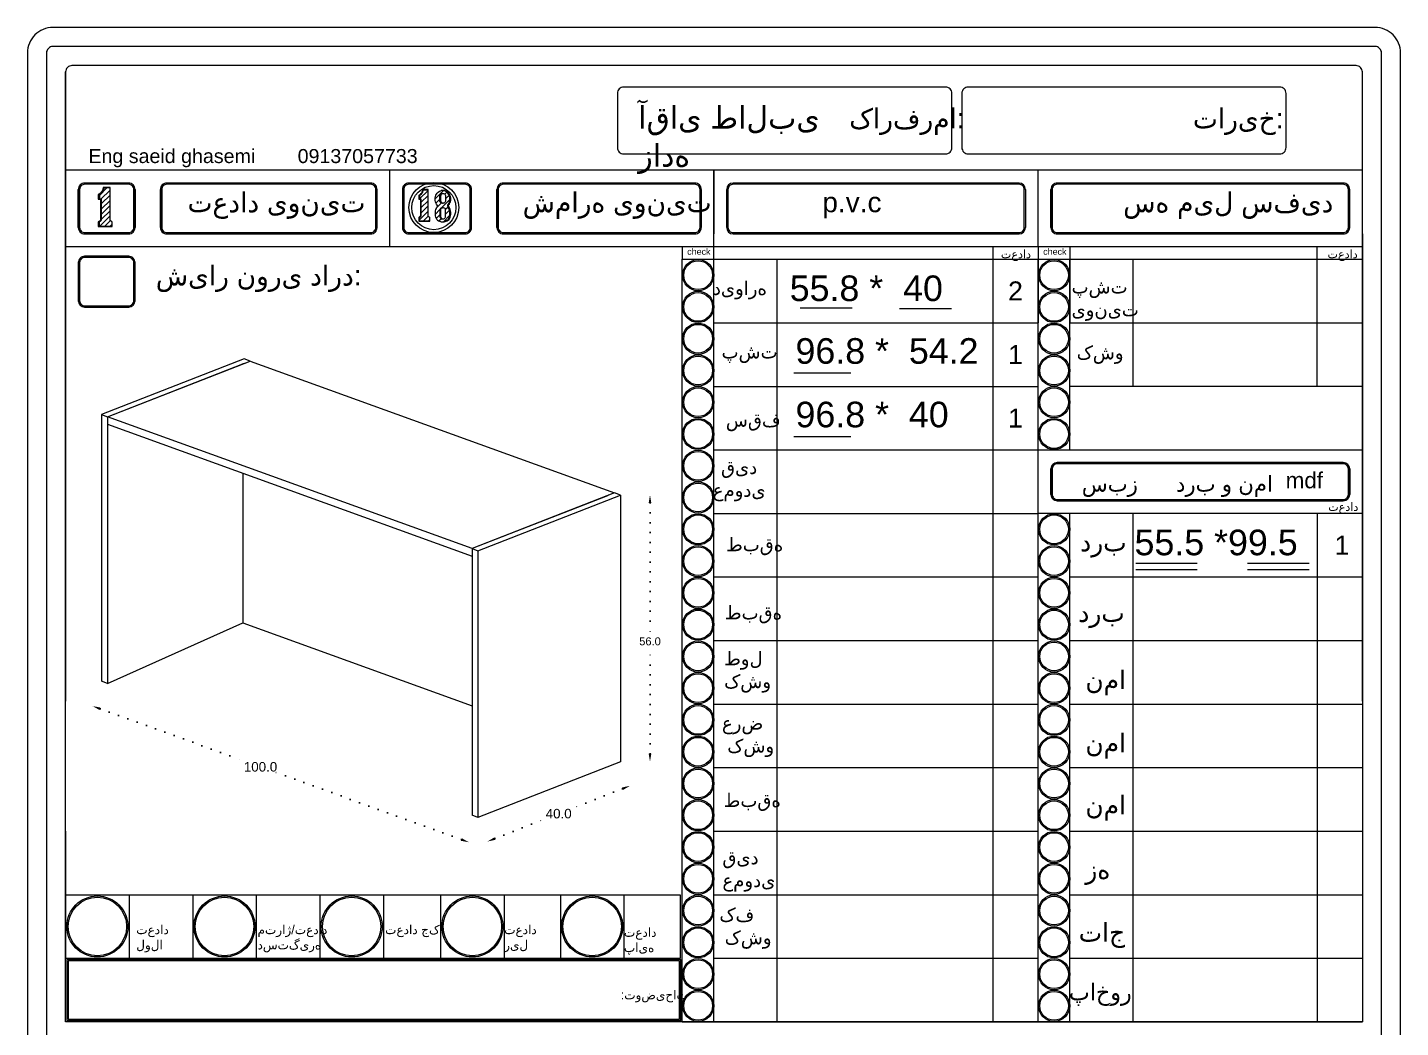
# Model space of a CAD drawing. Header units: inches. Extents: x 104 to 9740, y 936 to 6735.
# Drawn here: x 6985 to 7417, y 4778.2 to 5093 of the extents above; entities that cross this region are included whole.
import ezdxf

# ---------------------------------------------------------------- set-up
doc = ezdxf.new("R2010")
doc.units = ezdxf.units.IN
doc.header["$MEASUREMENT"] = 0
doc.linetypes.add('ACAD_ISO07W100', pattern=[3, 0, -3])
doc.styles.get("Standard").update_dxf_attribs({"font": 'arial.ttf'})
doc.dimstyles.new('Copy of Standard', dxfattribs={"dimtxt": 2.5, "dimasz": 2.5, "dimexe": 0.18, "dimexo": 0.0625, "dimgap": 0.09, "dimtad": 0, "dimtih": 1, "dimtoh": 1, "dimdec": 1, "dimzin": 0, "dimdsep": 46, "dimtxsty": 'Standard', "dimcen": 0.09, "dimse1": 1, "dimse2": 1, "dimadec": 0, "dimazin": 0, "dimtfac": 1, "dimtdec": 1, "dimtix": 1, "dimtofl": 0, "dimtmove": 0, "dimatfit": 3, "dimfxl": 1, "dimtolj": 1, "dimtzin": 0, "dimarcsym": 0})
doc.dimstyles.get("Standard").update_dxf_attribs({"dimtxt": 3, "dimasz": 2.5, "dimexe": 0.18, "dimexo": 0.0625, "dimgap": 0.09, "dimtad": 0, "dimtih": 1, "dimtoh": 1, "dimdec": 1, "dimzin": 0, "dimdsep": 46, "dimtxsty": 'Standard', "dimcen": 0.09, "dimse1": 1, "dimse2": 1, "dimadec": 0, "dimazin": 0, "dimtfac": 1, "dimtdec": 1, "dimtix": 1, "dimtofl": 0, "dimtmove": 0, "dimatfit": 0, "dimfxl": 1, "dimtolj": 1, "dimtzin": 0, "dimarcsym": 0})
pattern_1 = [(45, (6400.8127, 5607.5075), (-0.8148213, 0.8148213), [])]

# ---------------------------------------------------------------- blocks, each defined once
blk = doc.blocks.new('*D804')
at = {"color": 0, "linetype": 'ACAD_ISO07W100', "lineweight": -2, "transparency": 16777216}
for p, q in [((7180.86, 4943.33), (7180.86, 4901.14)), ((7180.86, 4864.4), (7180.86, 4898.41))]:
    blk.add_line(p, q, dxfattribs=at)
at = {"color": 0, "transparency": 16777216}
for points in [[(7180.44, 4943.33), (7181.27, 4943.33), (7180.86, 4945.83)], [(7180.44, 4864.4), (7181.27, 4864.4), (7180.86, 4861.9)]]:
    blk.add_solid(points, dxfattribs=at)
at = {"layer": 'Defpoints', "color": 0, "transparency": 16777216}
for p in [(7171.6, 4945.83), (7180.86, 4945.83), (7171.6, 4861.9)]:
    blk.add_point(p, dxfattribs=at)
at = {"color": 0, "lineweight": 20, "transparency": 16777216, "insert": (7180.86, 4899.77), "char_height": 2.5, "attachment_point": 5}
blk.add_mtext('\\A1;56.0', dxfattribs=at)
blk = doc.blocks.new('*D805')
at = {"color": 0, "linetype": 'ACAD_ISO07W100', "lineweight": -2, "transparency": 16777216}
for p, q in [((7172.23, 4853.4), (7156.17, 4847.12)), ((7132.02, 4837.68), (7148.09, 4843.96))]:
    blk.add_line(p, q, dxfattribs=at)
at = {"color": 0, "transparency": 16777216}
for points in [[(7172.08, 4853.79), (7172.39, 4853.01), (7174.56, 4854.31)], [(7131.87, 4838.07), (7132.18, 4837.3), (7129.7, 4836.77)]]:
    blk.add_solid(points, dxfattribs=at)
at = {"layer": 'Defpoints', "color": 0, "transparency": 16777216}
for p in [(7171.6, 4861.9), (7126.73, 4844.37), (7129.7, 4836.77)]:
    blk.add_point(p, dxfattribs=at)
at = {"color": 0, "lineweight": 20, "transparency": 16777216, "insert": (7152.13, 4845.54), "char_height": 3, "attachment_point": 5}
blk.add_mtext('\\A1;40.0', dxfattribs=at)
blk = doc.blocks.new('*D806')
at = {"color": 0, "linetype": 'ACAD_ISO07W100', "lineweight": -2, "transparency": 16777216}
for p, q in [((7007.83, 4878.55), (7053.84, 4861.9)), ((7121.54, 4837.39), (7062.8, 4858.65))]:
    blk.add_line(p, q, dxfattribs=at)
at = {"color": 0, "transparency": 16777216}
for points in [[(7007.97, 4878.94), (7007.69, 4878.16), (7005.48, 4879.4)], [(7121.69, 4837.78), (7121.4, 4836.99), (7123.9, 4836.54)]]:
    blk.add_solid(points, dxfattribs=at)
at = {"layer": 'Defpoints', "color": 0, "transparency": 16777216}
for p in [(7008.32, 4887.23), (7005.48, 4879.4), (7126.73, 4844.37)]:
    blk.add_point(p, dxfattribs=at)
at = {"color": 0, "lineweight": 20, "transparency": 16777216, "insert": (7058.32, 4860.27), "char_height": 3, "attachment_point": 5}
blk.add_mtext('\\A1;100.0', dxfattribs=at)

msp = doc.modelspace()

# ---------------------------------------------------------------- hatches: boundary and pattern name
at = {"lineweight": 20}
h = msp.add_hatch(dxfattribs=at)
h.set_pattern_fill('ANSI31', color=256, scale=9.218651)
h.set_pattern_definition([(45, (6261.7327, 5581.6404), (-0.8148213, 0.8148213), [])])
h.paths.add_polyline_path([(7011.5, 5031.89), (7011.41, 5031.93), (7011.32, 5031.99), (7011.25, 5032.05), (7011.18, 5032.12), (7011.12, 5032.2), (7011.06, 5032.29), (7011.02, 5032.38), (7010.99, 5032.47), (7010.98, 5032.57), (7010.97, 5032.67), (7010.97, 5042.6), (7009.11, 5042.6), (7009.08, 5042.37), (7009.03, 5042.14), (7008.97, 5041.91), (7008.88, 5041.7), (7008.77, 5041.49), (7008.65, 5041.29), (7008.51, 5041.1), (7008.36, 5040.93), (7008.19, 5040.77), (7008.01, 5040.62), (7007.81, 5040.49), (7007.61, 5040.38), (7007.61, 5038.97), (7008.01, 5038.97), (7008.32, 5038.95), (7008.32, 5032.71), (7008.31, 5032.61), (7008.28, 5032.52), (7008.25, 5032.43), (7008.21, 5032.34), (7008.16, 5032.26), (7008.1, 5032.18), (7008.03, 5032.11), (7007.96, 5032.05), (7007.88, 5031.99), (7007.79, 5031.95), (7007.7, 5031.91), (7007.61, 5031.89), (7007.61, 5030.46), (7011.69, 5030.46), (7011.69, 5031.84), (7011.59, 5031.86)])
h = msp.add_hatch(dxfattribs=at)
h.set_pattern_fill('ANSI31', color=256, scale=9.218651)
h.set_pattern_definition(pattern_1)
h.paths.add_polyline_path([(7111.48, 5033.26), (7111.41, 5033.29), (7111.34, 5033.34), (7111.28, 5033.39), (7111.22, 5033.45), (7111.17, 5033.51), (7111.13, 5033.58), (7111.1, 5033.65), (7111.07, 5033.73), (7111.06, 5033.81), (7111.05, 5033.89), (7111.05, 5041.91), (7109.55, 5041.91), (7109.53, 5041.73), (7109.49, 5041.54), (7109.43, 5041.36), (7109.36, 5041.19), (7109.28, 5041.02), (7109.18, 5040.86), (7109.07, 5040.7), (7108.94, 5040.56), (7108.8, 5040.43), (7108.66, 5040.32), (7108.5, 5040.21), (7108.33, 5040.12), (7108.33, 5038.99), (7108.66, 5038.99), (7108.91, 5038.97), (7108.91, 5033.92), (7108.9, 5033.84), (7108.88, 5033.77), (7108.86, 5033.69), (7108.82, 5033.62), (7108.78, 5033.56), (7108.73, 5033.49), (7108.68, 5033.44), (7108.62, 5033.39), (7108.55, 5033.34), (7108.48, 5033.31), (7108.41, 5033.28), (7108.33, 5033.26), (7108.33, 5032.1), (7111.64, 5032.1), (7111.64, 5033.22), (7111.56, 5033.23)])
h = msp.add_hatch(dxfattribs=at)
h.set_pattern_fill('ANSI31', color=256, scale=9.218651)
h.set_pattern_definition(pattern_1)
h.paths.add_polyline_path([(7117.2, 5036.99), (7117.25, 5037.04), (7117.49, 5037.38), (7117.67, 5037.75), (7117.81, 5038.14), (7117.9, 5038.54), (7117.92, 5038.95), (7117.9, 5039.36), (7117.81, 5039.77), (7117.67, 5040.16), (7117.49, 5040.53), (7117.25, 5040.86), (7116.97, 5041.17), (7116.5, 5041.43), (7116, 5041.59), (7115.47, 5041.64), (7115.07, 5041.6), (7114.66, 5041.47), (7114.19, 5041.21), (7113.91, 5040.9), (7113.67, 5040.56), (7113.48, 5040.19), (7113.34, 5039.8), (7113.25, 5039.39), (7113.23, 5038.97), (7113.25, 5038.56), (7113.34, 5038.15), (7113.48, 5037.76), (7113.67, 5037.38), (7113.91, 5037.04), (7113.95, 5036.99), (7113.95, 5036.74), (7113.74, 5036.4), (7113.55, 5036.04), (7113.41, 5035.67), (7113.31, 5035.29), (7113.25, 5034.89), (7113.23, 5034.49), (7113.25, 5034.09), (7113.31, 5033.7), (7113.41, 5033.31), (7113.55, 5032.94), (7113.74, 5032.58), (7114.01, 5032.35), (7114.32, 5032.15), (7114.64, 5032), (7114.96, 5031.89), (7115.11, 5031.86), (7115.47, 5031.84), (7115.82, 5031.86), (7116.18, 5031.93), (7116.52, 5032.04), (7116.84, 5032.2), (7117.14, 5032.39), (7117.42, 5032.63), (7117.6, 5032.98), (7117.74, 5033.35), (7117.84, 5033.73), (7117.9, 5034.12), (7117.92, 5034.52), (7117.9, 5034.91), (7117.84, 5035.3), (7117.74, 5035.68), (7117.6, 5036.05), (7117.42, 5036.41), (7117.2, 5036.74)])
h.paths.add_polyline_path([(7116.1, 5036.16), (7116.24, 5036.09), (7116.37, 5035.98), (7116.48, 5035.86), (7116.56, 5035.72), (7116.56, 5033.53), (7116.54, 5033.33), (7116.46, 5033.14), (7116.33, 5032.97), (7116.17, 5032.85), (7115.98, 5032.77), (7115.77, 5032.74), (7115.57, 5032.77), (7115.33, 5032.81), (7115.15, 5032.89), (7114.98, 5033.01), (7114.86, 5033.17), (7114.78, 5033.36), (7114.76, 5033.56), (7114.76, 5035.73), (7114.84, 5035.87), (7114.94, 5035.99), (7115.07, 5036.1), (7115.22, 5036.17), (7115.37, 5036.22), (7115.54, 5036.23), (7115.77, 5036.23), (7115.94, 5036.21)], flags=16)
h.paths.add_polyline_path([(7115.98, 5037.72), (7115.77, 5037.7), (7115.54, 5037.69), (7115.33, 5037.72), (7115.15, 5037.79), (7114.98, 5037.92), (7114.86, 5038.08), (7114.78, 5038.27), (7114.76, 5038.47), (7114.76, 5039.91), (7114.78, 5040.11), (7114.86, 5040.3), (7114.98, 5040.46), (7115.15, 5040.59), (7115.33, 5040.67), (7115.57, 5040.7), (7115.77, 5040.73), (7115.98, 5040.7), (7116.17, 5040.62), (7116.33, 5040.5), (7116.46, 5040.34), (7116.54, 5040.15), (7116.56, 5039.94), (7116.56, 5038.48), (7116.54, 5038.28), (7116.46, 5038.09), (7116.33, 5037.93), (7116.17, 5037.8)], flags=16)

# ---------------------------------------------------------------- linework, layer by layer
for p, q in [((6996.99, 4780.04), (6996.99, 5079.01)), ((7404.99, 5048.04), (6996.99, 5048.04)), ((6996.99, 4869.06), (6996.99, 5048.04)), ((7098.99, 5024.04), (7098.99, 5048.04)), ((7200.99, 5024.04), (7200.99, 5048.04)), ((7200.99, 5048.04), (7200.99, 5028.04)), ((7302.99, 5024.04), (7302.99, 5048.04)), ((7000.99, 5030.04), (7000.99, 5042.04)), ((7016.84, 5044.04), (7002.99, 5044.04)), ((7018.84, 5042.04), (7018.84, 5030.04)), ((7026.84, 5030.04), (7026.84, 5042.04)), ((7092.99, 5044.04), (7028.84, 5044.04)), ((7094.99, 5030.04), (7094.99, 5042.04)), ((7102.99, 5042.04), (7102.99, 5030.04)), ((7122.7, 5044.04), (7104.99, 5044.04)), ((7124.7, 5030.04), (7124.7, 5042.04)), ((7132.7, 5030.04), (7132.7, 5042.04)), ((7194.99, 5044.04), (7134.7, 5044.04)), ((7196.99, 5042.04), (7196.99, 5030.04)), ((7204.99, 5030.04), (7204.99, 5042.04)), ((7296.99, 5044.04), (7206.99, 5044.04)), ((7298.99, 5042.04), (7298.99, 5030.04)), ((7306.99, 5030.04), (7306.99, 5042.04)), ((7398.99, 5044.04), (7308.99, 5044.04)), ((7400.99, 5030.04), (7400.99, 5042.04)), ((7007.61, 5040.38), (7007.61, 5038.97)), ((7108.33, 5040.12), (7108.33, 5038.99)), ((7115.61, 5036.21), (7115.45, 5036.16)), ((7115.77, 5036.23), (7115.61, 5036.21)), ((7007.61, 5030.46), (7011.69, 5030.46)), ((7108.33, 5032.1), (7111.64, 5032.1)), ((7002.99, 5028.04), (7016.84, 5028.04)), ((7092.99, 5028.04), (7028.84, 5028.04)), ((7104.99, 5028.04), (7122.7, 5028.04)), ((7194.99, 5028.04), (7134.7, 5028.04)), ((7206.99, 5028.04), (7296.99, 5028.04)), ((7308.99, 5028.04), (7398.99, 5028.04)), ((7404.99, 5028.04), (7404.99, 4780.04)), ((6996.99, 5024.04), (7404.99, 5024.04)), ((6996.99, 5024.04), (7404.99, 5024.04)), ((7190.99, 5024.04), (7190.99, 5020.04)), ((7190.99, 5020.04), (7404.99, 5020.04)), ((7190.99, 4780.04), (7190.99, 5020.04)), ((7200.99, 4780.04), (7200.99, 5024.04)), ((7220.8, 5020.04), (7220.8, 4780.04)), ((7288.82, 4780.04), (7288.82, 5024.04)), ((7302.99, 5024.04), (7302.99, 5000.04)), ((7302.99, 4864.04), (7302.99, 5020.04)), ((7302.99, 4780.04), (7302.99, 5020.04)), ((7312.99, 5024.04), (7312.99, 5000.04)), ((7312.99, 4960.04), (7312.99, 5020.04)), ((7312.99, 4960.04), (7312.99, 5020.04)), ((7312.99, 5020.04), (7312.99, 5000.04)), ((7332.8, 5020.04), (7332.8, 4980.04)), ((7390.77, 4980.04), (7390.77, 5024.04)), ((7228.15, 5004.79), (7244.48, 5004.79)), ((7259.34, 5004.53), (7275.67, 5004.53)), ((7200.99, 5000.04), (7302.99, 5000.04)), ((7312.99, 5000.04), (7404.99, 5000.04)), ((7226.15, 4984.29), (7244.04, 4984.29)), ((7200.99, 4980.04), (7302.99, 4980.04)), ((7404.99, 4980.04), (7312.99, 4980.04)), ((7404.99, 4980.04), (7384.99, 4980.04)), ((7226.15, 4964.29), (7244.04, 4964.29)), ((7200.99, 4960.04), (7404.99, 4960.04)), ((7398.99, 4956.04), (7308.99, 4956.04)), ((7306.99, 4946.04), (7306.99, 4954.04)), ((7400.99, 4954.04), (7400.99, 4946.04)), ((7398.99, 4944.04), (7308.99, 4944.04)), ((7200.99, 4940.04), (7302.99, 4940.04)), ((7404.99, 4940.04), (7302.99, 4940.04)), ((7312.99, 4780.04), (7312.99, 4940.04)), ((7332.8, 4940.04), (7332.8, 4780.04)), ((7390.77, 4940.04), (7390.77, 4780.04)), ((7333.69, 4924.44), (7353.02, 4924.44)), ((7333.69, 4922.42), (7353.02, 4922.42)), ((7368.86, 4924.44), (7388.2, 4924.44)), ((7368.86, 4922.42), (7388.2, 4922.42)), ((7200.99, 4920.04), (7302.99, 4920.04)), ((7200.99, 4920.04), (7220.8, 4920.04)), ((7200.99, 4920.04), (7302.99, 4920.04)), ((7269.51, 4920.04), (7302.99, 4920.04)), ((7312.99, 4920.04), (7404.99, 4920.04)), ((7200.99, 4900.04), (7220.8, 4900.04)), ((7200.99, 4900.04), (7302.99, 4900.04)), ((7312.99, 4900.04), (7404.99, 4900.04)), ((7312.99, 4900.04), (7404.99, 4900.04)), ((7200.99, 4880.04), (7302.99, 4880.04)), ((7312.99, 4880.04), (7404.99, 4880.04)), ((7200.99, 4860.04), (7302.99, 4860.04)), ((7288.82, 4860.04), (7302.99, 4860.04)), ((7312.99, 4860.04), (7404.99, 4860.04)), ((6996.99, 4840.04), (6996.99, 4800.04)), ((6996.99, 4840.04), (6996.99, 4800.04)), ((6996.99, 4840.04), (6996.99, 4800.04)), ((7200.99, 4840.04), (7302.99, 4840.04)), ((7288.82, 4840.04), (7302.99, 4840.04)), ((7312.99, 4840.04), (7404.99, 4840.04)), ((7312.99, 4840.04), (7404.99, 4840.04)), ((6996.99, 4820.04), (7190.37, 4820.04)), ((7016.99, 4820.04), (7016.99, 4800.04)), ((7036.99, 4820.04), (7036.99, 4800.04)), ((7056.99, 4820.04), (7056.99, 4800.04)), ((7076.99, 4820.04), (7076.99, 4800.04)), ((7096.99, 4820.04), (7096.99, 4800.04)), ((7114.98, 4820.04), (7114.98, 4800.04)), ((7134.98, 4820.04), (7134.98, 4800.04)), ((7152.66, 4820.04), (7152.66, 4800.04)), ((7172.66, 4820.04), (7172.66, 4800.04)), ((7190.37, 4820.04), (7190.37, 4800.04)), ((7200.99, 4820.04), (7302.99, 4820.04)), ((7200.99, 4820.04), (7302.99, 4820.04)), ((7288.82, 4820.04), (7302.99, 4820.04)), ((7312.99, 4820.04), (7404.99, 4820.04)), ((7312.99, 4820.04), (7404.99, 4820.04)), ((6996.99, 4800.04), (7190.37, 4800.04)), ((7200.99, 4800.04), (7302.99, 4800.04)), ((7200.99, 4800.04), (7302.99, 4800.04)), ((7288.82, 4800.04), (7302.99, 4800.04)), ((7312.99, 4800.04), (7404.99, 4800.04)), ((7312.99, 4800.04), (7404.99, 4800.04)), ((7190.99, 4780.04), (6996.99, 4780.04)), ((7190.99, 4780.04), (6996.99, 4780.04)), ((7190.99, 4780.04), (7302.99, 4780.04)), ((7190.99, 4780.04), (7404.99, 4780.04)), ((7190.99, 4780.04), (7302.99, 4780.04)), ((7190.99, 4780.04), (7404.99, 4780.04)), ((7190.99, 4780.04), (7302.99, 4780.04))]:
    msp.add_line(p, q, dxfattribs=at)
at = {"linetype": 'Continuous', "lineweight": 20, "extrusion": (0, 0.92657, 0.376122)}
for p, q in [((7053.18, 4988.69), (7008.32, 4971.16)), ((7010.18, 4970.49), (7055.05, 4988.02)), ((7010.18, 4970.49), (7052.8, 4987.14)), ((7053.14, 4987.27), (7052.8, 4987.14)), ((7055.05, 4988.02), (7053.18, 4988.69)), ((7055.05, 4988.02), (7169.73, 4946.51)), ((7008.32, 4971.16), (7010.18, 4970.49)), ((7008.32, 4971.16), (7008.32, 4887.23)), ((7124.86, 4928.97), (7010.18, 4970.49)), ((7010.18, 4970.49), (7010.18, 4968.09)), ((7010.18, 4970.49), (7010.18, 4886.55)), ((7010.18, 4968.09), (7124.86, 4926.57)), ((7052.8, 4952.66), (7052.8, 4905.61)), ((7169.73, 4946.51), (7124.86, 4928.97)), ((7171.6, 4945.83), (7169.73, 4946.51)), ((7167.49, 4945.63), (7124.86, 4928.97)), ((7126.73, 4928.3), (7171.6, 4945.83)), ((7167.82, 4945.76), (7167.49, 4945.63)), ((7171.6, 4945.83), (7171.6, 4861.9)), ((7124.86, 4928.97), (7124.86, 4926.57)), ((7124.86, 4928.97), (7126.73, 4928.3)), ((7124.86, 4928.97), (7124.86, 4845.04)), ((7126.73, 4928.3), (7126.73, 4844.37)), ((7010.18, 4886.55), (7052.8, 4905.61)), ((7052.8, 4905.61), (7124.86, 4879.52)), ((7010.18, 4886.55), (7008.32, 4887.23)), ((7010.18, 4888.95), (7010.18, 4886.55)), ((7171.6, 4861.9), (7126.73, 4844.37)), ((7124.86, 4847.44), (7124.86, 4845.04)), ((7126.73, 4844.37), (7124.86, 4845.04))]:
    msp.add_line(p, q, dxfattribs=at)
at = {"lineweight": 20}
for points in [[(6992.99, 4487.01), (7408.99, 4487.01, 0.414214), (7416.99, 4495.01), (7416.99, 5085.01, 0.414214), (7408.99, 5093.01), (6992.99, 5093.01, 0.414214), (6984.99, 5085.01), (6984.99, 4495.01, 0.414214)], [(6992.99, 4493.01), (7408.99, 4493.01, 0.414214), (7410.99, 4495.01), (7410.99, 5085.01, 0.414214), (7408.99, 5087.01), (6992.99, 5087.01, 0.414214), (6990.99, 5085.01), (6990.99, 4495.01, 0.414214)], [(7275.84, 5072.26, 0.414214), (7273.84, 5074.26), (7172.6, 5074.26, 0.414214), (7170.6, 5072.26), (7170.6, 5055.22, 0.414214), (7172.6, 5053.22), (7273.84, 5053.22, 0.414214), (7275.84, 5055.22)], [(7280.98, 5053.22), (7378.98, 5053.22, 0.414214), (7380.98, 5055.22), (7380.98, 5072.26, 0.414214), (7378.98, 5074.26), (7280.98, 5074.26, 0.414214), (7278.98, 5072.26), (7278.98, 5055.22, 0.414214)], [(7380.98, 5072.26, 0.414214), (7378.98, 5074.26), (7280.98, 5074.26, 0.414214), (7278.98, 5072.26), (7278.98, 5055.22, 0.414214), (7280.98, 5053.22), (7378.98, 5053.22, 0.414214), (7380.98, 5055.22)], [(7018.84, 5042.04, 0.414214), (7016.84, 5044.04), (7002.99, 5044.04, 0.414214), (7000.99, 5042.04), (7000.99, 5030.04, 0.414214), (7002.99, 5028.04), (7016.84, 5028.04, 0.414214), (7018.84, 5030.04)], [(7018.44, 5042.04, 0.414214), (7016.84, 5043.64), (7002.99, 5043.64, 0.414214), (7001.39, 5042.04), (7001.39, 5030.04, 0.414214), (7002.99, 5028.44), (7016.84, 5028.44, 0.414214), (7018.44, 5030.04)], [(7094.99, 5042.04, 0.414214), (7092.99, 5044.04), (7028.84, 5044.04, 0.414214), (7026.84, 5042.04), (7026.84, 5030.04, 0.414214), (7028.84, 5028.04), (7092.99, 5028.04, 0.414214), (7094.99, 5030.04)], [(7094.59, 5042.04, 0.414214), (7092.99, 5043.64), (7028.84, 5043.64, 0.414214), (7027.24, 5042.04), (7027.24, 5030.04, 0.414214), (7028.84, 5028.44), (7092.99, 5028.44, 0.414214), (7094.59, 5030.04)], [(7124.7, 5042.04, 0.414214), (7122.7, 5044.04), (7104.99, 5044.04, 0.414214), (7102.99, 5042.04), (7102.99, 5030.04, 0.414214), (7104.99, 5028.04), (7122.7, 5028.04, 0.414214), (7124.7, 5030.04)], [(7124.3, 5042.04, 0.414214), (7122.7, 5043.64), (7104.99, 5043.64, 0.414214), (7103.39, 5042.04), (7103.39, 5030.04, 0.414214), (7104.99, 5028.44), (7122.7, 5028.44, 0.414214), (7124.3, 5030.04)], [(7196.99, 5042.04, 0.414214), (7194.99, 5044.04), (7134.7, 5044.04, 0.414214), (7132.7, 5042.04), (7132.7, 5030.04, 0.414214), (7134.7, 5028.04), (7194.99, 5028.04, 0.414214), (7196.99, 5030.04)], [(7196.59, 5042.04, 0.414214), (7194.99, 5043.64), (7134.7, 5043.64, 0.414214), (7133.1, 5042.04), (7133.1, 5030.04, 0.414214), (7134.7, 5028.44), (7194.99, 5028.44, 0.414214), (7196.59, 5030.04)], [(7298.59, 5042.04, 0.414214), (7296.99, 5043.64), (7206.99, 5043.64, 0.414214), (7205.39, 5042.04), (7205.39, 5030.04, 0.414214), (7206.99, 5028.44), (7296.99, 5028.44, 0.414214), (7298.59, 5030.04)], [(7400.99, 5042.04, 0.414214), (7398.99, 5044.04), (7308.99, 5044.04, 0.414214), (7306.99, 5042.04), (7306.99, 5030.04, 0.414214), (7308.99, 5028.04), (7398.99, 5028.04, 0.414214), (7400.99, 5030.04)], [(7400.59, 5042.04, 0.414214), (7398.99, 5043.64), (7308.99, 5043.64, 0.414214), (7307.39, 5042.04), (7307.39, 5030.04, 0.414214), (7308.99, 5028.44), (7398.99, 5028.44, 0.414214), (7400.59, 5030.04)], [(7018.84, 5019, 0.414214), (7016.84, 5021), (7002.99, 5021, 0.414214), (7000.99, 5019), (7000.99, 5007, 0.414214), (7002.99, 5005), (7016.84, 5005, 0.414214), (7018.84, 5007)], [(7018.84, 5019, 0.414214), (7016.84, 5021), (7002.99, 5021, 0.414214), (7000.99, 5019), (7000.99, 5007, 0.414214), (7002.99, 5005), (7016.84, 5005, 0.414214), (7018.84, 5007)], [(7018.44, 5019, 0.414214), (7016.84, 5020.6), (7002.99, 5020.6, 0.414214), (7001.39, 5019), (7001.39, 5007, 0.414214), (7002.99, 5005.4), (7016.84, 5005.4, 0.414214), (7018.44, 5007)], [(7018.44, 5019, 0.414214), (7016.84, 5020.6), (7002.99, 5020.6, 0.414214), (7001.39, 5019), (7001.39, 5007, 0.414214), (7002.99, 5005.4), (7016.84, 5005.4, 0.414214), (7018.44, 5007)], [(7400.99, 4954.04, 0.414214), (7398.99, 4956.04), (7308.99, 4956.04, 0.414214), (7306.99, 4954.04), (7306.99, 4946.04, 0.414214), (7308.99, 4944.04), (7398.99, 4944.04, 0.414214), (7400.99, 4946.04)], [(7400.59, 4954.04, 0.414214), (7398.99, 4955.64), (7308.99, 4955.64, 0.414214), (7307.39, 4954.04), (7307.39, 4946.04, 0.414214), (7308.99, 4944.44), (7398.99, 4944.44, 0.414214), (7400.59, 4946.04)]]:
    msp.add_lwpolyline(points, format="xyb", close=True, dxfattribs=at)
for points in [[(7404.99, 4880.99), (7404.99, 5079.01, 0.414214), (7402.99, 5081.01), (6998.99, 5081.01, 0.414214), (6996.99, 5079.01), (6996.99, 4880.99)], [(7275.84, 5072.26, 0.414214), (7273.84, 5074.26), (7172.6, 5074.26, 0.414214), (7170.6, 5072.26), (7170.6, 5055.22, 0.414214), (7172.6, 5053.22), (7273.84, 5053.22, 0.414214), (7275.84, 5055.22), (7275.84, 5072.26)]]:
    msp.add_lwpolyline(points, format="xyb", dxfattribs=at)
for points in [[(7007.29, 5030.4), (7011.69, 5030.4), (7011.69, 5030.46), (7011.69, 5031.84), (7011.59, 5031.86), (7011.5, 5031.89), (7011.41, 5031.93), (7011.32, 5031.99), (7011.25, 5032.05), (7011.18, 5032.12), (7011.12, 5032.2), (7011.06, 5032.29), (7011.02, 5032.38), (7010.99, 5032.47), (7010.98, 5032.57), (7010.97, 5032.67), (7010.97, 5042.6), (7010.97, 5042.66), (7008.81, 5042.66), (7008.78, 5042.42), (7008.73, 5042.19), (7008.66, 5041.96), (7008.58, 5041.75), (7008.47, 5041.53), (7008.35, 5041.33), (7008.21, 5041.14), (7008.05, 5040.97), (7007.88, 5040.81), (7007.69, 5040.66), (7007.5, 5040.53), (7007.29, 5040.42), (7007.29, 5038.97), (7007.61, 5038.97), (7008.01, 5038.97), (7008.01, 5032.67), (7008, 5032.57), (7007.97, 5032.48), (7007.94, 5032.39), (7007.9, 5032.3), (7007.85, 5032.21), (7007.79, 5032.14), (7007.72, 5032.07), (7007.64, 5032), (7007.56, 5031.95), (7007.48, 5031.9), (7007.38, 5031.86), (7007.29, 5031.84), (7007.29, 5030.4), (7007.61, 5030.46), (7007.61, 5031.89), (7007.7, 5031.91), (7007.79, 5031.95), (7007.88, 5031.99), (7007.96, 5032.05), (7008.03, 5032.11), (7008.1, 5032.18), (7008.16, 5032.26), (7008.21, 5032.34), (7008.25, 5032.43), (7008.28, 5032.52), (7008.31, 5032.61), (7008.32, 5032.71), (7008.32, 5038.95), (7008.01, 5038.97)], [(7007.29, 5040.42), (7007.61, 5040.38), (7007.81, 5040.49), (7008.01, 5040.62), (7008.19, 5040.77), (7008.36, 5040.93), (7008.51, 5041.1), (7008.65, 5041.29), (7008.77, 5041.49), (7008.88, 5041.7), (7008.97, 5041.91), (7009.03, 5042.14), (7009.08, 5042.37), (7009.11, 5042.6)], [(7008.81, 5042.66), (7009.11, 5042.6), (7010.97, 5042.6)], [(7108.08, 5032.05), (7111.64, 5032.05), (7111.64, 5032.1), (7111.64, 5033.22), (7111.56, 5033.23), (7111.48, 5033.26), (7111.41, 5033.29), (7111.34, 5033.34), (7111.28, 5033.39), (7111.22, 5033.45), (7111.17, 5033.51), (7111.13, 5033.58), (7111.1, 5033.65), (7111.07, 5033.73), (7111.06, 5033.81), (7111.05, 5033.89), (7111.05, 5041.91), (7111.05, 5041.96), (7109.3, 5041.96), (7109.28, 5041.77), (7109.24, 5041.58), (7109.19, 5041.4), (7109.12, 5041.22), (7109.03, 5041.05), (7108.93, 5040.89), (7108.82, 5040.74), (7108.69, 5040.6), (7108.55, 5040.47), (7108.4, 5040.35), (7108.25, 5040.24), (7108.08, 5040.15), (7108.08, 5038.99), (7108.33, 5038.99), (7108.66, 5038.99), (7108.66, 5033.89), (7108.65, 5033.81), (7108.63, 5033.74), (7108.6, 5033.66), (7108.57, 5033.59), (7108.53, 5033.52), (7108.48, 5033.46), (7108.42, 5033.4), (7108.36, 5033.35), (7108.3, 5033.31), (7108.23, 5033.27), (7108.15, 5033.24), (7108.08, 5033.22), (7108.08, 5032.05), (7108.33, 5032.1), (7108.33, 5033.26), (7108.41, 5033.28), (7108.48, 5033.31), (7108.55, 5033.34), (7108.62, 5033.39), (7108.68, 5033.44), (7108.73, 5033.49), (7108.78, 5033.56), (7108.82, 5033.62), (7108.86, 5033.69), (7108.88, 5033.77), (7108.9, 5033.84), (7108.91, 5033.92), (7108.91, 5038.97), (7108.66, 5038.99)], [(7108.08, 5040.15), (7108.33, 5040.12), (7108.5, 5040.21), (7108.66, 5040.32), (7108.8, 5040.43), (7108.94, 5040.56), (7109.07, 5040.7), (7109.18, 5040.86), (7109.28, 5041.02), (7109.36, 5041.19), (7109.43, 5041.36), (7109.49, 5041.54), (7109.53, 5041.73), (7109.55, 5041.91)], [(7109.3, 5041.96), (7109.55, 5041.91), (7111.05, 5041.91)], [(7113.95, 5036.74), (7113.95, 5036.99), (7113.91, 5037.04), (7113.67, 5037.38), (7113.48, 5037.76), (7113.34, 5038.15), (7113.25, 5038.56), (7113.23, 5038.97), (7113.25, 5039.39), (7113.34, 5039.8), (7113.48, 5040.19), (7113.67, 5040.56), (7113.91, 5040.9), (7114.19, 5041.21), (7114.66, 5041.47), (7115.07, 5041.6), (7115.17, 5041.64)], [(7114.96, 5031.89), (7115.11, 5031.86), (7115.47, 5031.84), (7115.82, 5031.86), (7116.18, 5031.93), (7116.52, 5032.04), (7116.84, 5032.2), (7117.14, 5032.39), (7117.42, 5032.63), (7117.6, 5032.98), (7117.74, 5033.35), (7117.84, 5033.73), (7117.9, 5034.12), (7117.92, 5034.52), (7117.9, 5034.91), (7117.84, 5035.3), (7117.74, 5035.68), (7117.6, 5036.05), (7117.42, 5036.41), (7117.2, 5036.74), (7117.2, 5036.99), (7117.25, 5037.04), (7117.49, 5037.38), (7117.67, 5037.75), (7117.81, 5038.14), (7117.9, 5038.54), (7117.92, 5038.95), (7117.9, 5039.36), (7117.81, 5039.77), (7117.67, 5040.16), (7117.49, 5040.53), (7117.25, 5040.86), (7116.97, 5041.17), (7116.5, 5041.43), (7116, 5041.59), (7115.47, 5041.64), (7115.07, 5041.6)], [(7117.46, 5036.74), (7117.46, 5036.99), (7117.51, 5037.04), (7117.74, 5037.38), (7117.93, 5037.76), (7118.07, 5038.15), (7118.16, 5038.56), (7118.19, 5038.97), (7118.16, 5039.39), (7118.07, 5039.8), (7117.93, 5040.19), (7117.74, 5040.56), (7117.51, 5040.9), (7117.22, 5041.21), (7116.75, 5041.47), (7116.24, 5041.64), (7115.71, 5041.69), (7115.17, 5041.64)], [(7115.57, 5040.7), (7115.38, 5040.62), (7115.22, 5040.5), (7115.09, 5040.34), (7115.01, 5040.15), (7114.99, 5039.94), (7114.99, 5038.48), (7115.01, 5038.28), (7115.09, 5038.09), (7115.22, 5037.93), (7115.38, 5037.8), (7115.57, 5037.72), (7115.77, 5037.7)], [(7113.95, 5036.74), (7113.74, 5036.4), (7113.55, 5036.04), (7113.41, 5035.67), (7113.31, 5035.29), (7113.25, 5034.89), (7113.23, 5034.49), (7113.25, 5034.09), (7113.31, 5033.7), (7113.41, 5033.31), (7113.55, 5032.94), (7113.74, 5032.58), (7114.01, 5032.35), (7114.32, 5032.15), (7114.64, 5032), (7114.96, 5031.89), (7114.99, 5031.88)], [(7114.99, 5031.88), (7115.34, 5031.81), (7115.71, 5031.79), (7116.07, 5031.81), (7116.42, 5031.88), (7116.77, 5032), (7117.09, 5032.15), (7117.4, 5032.35), (7117.68, 5032.58), (7117.86, 5032.94), (7118, 5033.31), (7118.1, 5033.7), (7118.16, 5034.09), (7118.19, 5034.49), (7118.16, 5034.89), (7118.1, 5035.29), (7118, 5035.67), (7117.86, 5036.04), (7117.68, 5036.4), (7117.46, 5036.74)], [(7115.45, 5036.16), (7115.31, 5036.09), (7115.18, 5035.98), (7115.07, 5035.86), (7114.99, 5035.72), (7114.99, 5033.53), (7115.01, 5033.33), (7115.09, 5033.14), (7115.22, 5032.97), (7115.38, 5032.85), (7115.57, 5032.77)]]:
    msp.add_lwpolyline(points, dxfattribs=at)
for points in [[(7115.33, 5037.72), (7115.15, 5037.79), (7114.98, 5037.92), (7114.86, 5038.08), (7114.78, 5038.27), (7114.76, 5038.47), (7114.76, 5039.91), (7114.78, 5040.11), (7114.86, 5040.3), (7114.98, 5040.46), (7115.15, 5040.59), (7115.33, 5040.67), (7115.57, 5040.7), (7115.77, 5040.73), (7115.98, 5040.7), (7116.17, 5040.62), (7116.33, 5040.5), (7116.46, 5040.34), (7116.54, 5040.15), (7116.56, 5039.94), (7116.56, 5038.48), (7116.54, 5038.28), (7116.46, 5038.09), (7116.33, 5037.93), (7116.17, 5037.8), (7115.98, 5037.72), (7115.77, 5037.7), (7115.54, 5037.69)], [(7116.33, 5032.97), (7116.46, 5033.14), (7116.54, 5033.33), (7116.56, 5033.53), (7116.56, 5035.72), (7116.48, 5035.86), (7116.37, 5035.98), (7116.24, 5036.09), (7116.1, 5036.16), (7115.94, 5036.21), (7115.77, 5036.23), (7115.54, 5036.23), (7115.37, 5036.22), (7115.22, 5036.17), (7115.07, 5036.1), (7114.94, 5035.99), (7114.84, 5035.87), (7114.76, 5035.73), (7114.76, 5033.56), (7114.78, 5033.36), (7114.86, 5033.17), (7114.98, 5033.01), (7115.15, 5032.89), (7115.33, 5032.81), (7115.57, 5032.77), (7115.77, 5032.74), (7115.98, 5032.77), (7116.17, 5032.85)], [(6996.99, 5024.04), (7404.99, 5024.04), (7404.99, 4780.04), (6996.99, 4780.04)], [(7190.99, 4780.04), (6996.99, 4780.04), (6996.99, 5024.04), (7404.99, 5024.04), (7404.99, 4780.04)], [(7190.59, 4799.64), (6997.39, 4799.64), (6997.39, 4780.44), (7190.59, 4780.44)], [(7190.19, 4799.24), (6997.79, 4799.24), (6997.79, 4780.84), (7190.19, 4780.84)]]:
    msp.add_lwpolyline(points, close=True, dxfattribs=at)
for centre, radius in [((7112.85, 5036.3), 7.86), ((7112.85, 5036.3), 6.94), ((7195.99, 5015.04), 4.92), ((7307.99, 5015.04), 4.92), ((7195.99, 5015.04), 4.52), ((7307.99, 5015.04), 4.52), ((7195.99, 5005.04), 4.92), ((7195.99, 5005.04), 4.52), ((7307.99, 5005.04), 4.92), ((7307.99, 5005.04), 4.52), ((7195.99, 4995.04), 4.92), ((7195.99, 4995.04), 4.52), ((7307.99, 4995.04), 4.92), ((7307.99, 4995.04), 4.52), ((7195.99, 4985.04), 4.92), ((7307.99, 4985.04), 4.92), ((7195.99, 4985.04), 4.52), ((7307.99, 4985.04), 4.52), ((7195.99, 4975.04), 4.92), ((7195.99, 4975.04), 4.52), ((7307.99, 4975.04), 4.92), ((7307.99, 4975.04), 4.52), ((7195.99, 4965.04), 4.92), ((7195.99, 4965.04), 4.52), ((7307.99, 4965.04), 4.92), ((7307.99, 4965.04), 4.52), ((7195.99, 4955.04), 4.92), ((7195.99, 4955.04), 4.52), ((7195.99, 4945.04), 4.92), ((7195.99, 4945.04), 4.52), ((7195.99, 4935.04), 4.92), ((7195.99, 4935.04), 4.52), ((7307.99, 4935.04), 4.92), ((7307.99, 4935.04), 4.52), ((7195.99, 4925.04), 4.92), ((7195.99, 4925.04), 4.52), ((7307.99, 4925.04), 4.92), ((7307.99, 4925.04), 4.52), ((7195.99, 4915.04), 4.92), ((7195.99, 4915.04), 4.52), ((7307.99, 4915.04), 4.92), ((7307.99, 4915.04), 4.52), ((7195.99, 4905.04), 4.92), ((7195.99, 4905.04), 4.52), ((7307.99, 4905.04), 4.92), ((7307.99, 4905.04), 4.52), ((7195.99, 4895.04), 4.92), ((7195.99, 4895.04), 4.52), ((7307.99, 4895.04), 4.92), ((7307.99, 4895.04), 4.52), ((7195.99, 4885.04), 4.92), ((7195.99, 4885.04), 4.52), ((7307.99, 4885.04), 4.92), ((7307.99, 4885.04), 4.52), ((7195.99, 4875.04), 4.92), ((7195.99, 4875.04), 4.52), ((7307.99, 4875.04), 4.92), ((7307.99, 4875.04), 4.52), ((7195.99, 4865.04), 4.92), ((7195.99, 4865.04), 4.52), ((7307.99, 4865.04), 4.92), ((7307.99, 4865.04), 4.52), ((7195.99, 4855.04), 4.92), ((7195.99, 4855.04), 4.52), ((7307.99, 4855.04), 4.92), ((7307.99, 4855.04), 4.52), ((7195.99, 4845.04), 4.92), ((7195.99, 4845.04), 4.52), ((7307.99, 4845.04), 4.92), ((7307.99, 4845.04), 4.52), ((7195.99, 4835.04), 4.92), ((7195.99, 4835.04), 4.52), ((7307.99, 4835.04), 4.92), ((7307.99, 4835.04), 4.52), ((7195.99, 4825.04), 4.92), ((7307.99, 4825.04), 4.92), ((7195.99, 4825.04), 4.52), ((7307.99, 4825.04), 4.52), ((7006.99, 4810.04), 9.6), ((7006.99, 4810.04), 9.2), ((7046.99, 4810.04), 9.6), ((7046.99, 4810.04), 9.2), ((7086.99, 4810.04), 9.6), ((7086.99, 4810.04), 9.2), ((7124.98, 4810.04), 9.6), ((7124.98, 4810.04), 9.2), ((7162.66, 4810.04), 9.6), ((7162.66, 4810.04), 9.2), ((7195.99, 4815.04), 4.92), ((7195.99, 4815.04), 4.52), ((7307.99, 4815.04), 4.92), ((7307.99, 4815.04), 4.52), ((7195.99, 4805.04), 4.92), ((7195.99, 4805.04), 4.52), ((7307.99, 4805.04), 4.92), ((7307.99, 4805.04), 4.52), ((7195.99, 4795.04), 4.92), ((7195.99, 4795.04), 4.52), ((7307.99, 4795.04), 4.92), ((7307.99, 4795.04), 4.52), ((7195.99, 4785.04), 4.92), ((7195.99, 4785.04), 4.52), ((7307.99, 4785.04), 4.92), ((7307.99, 4785.04), 4.52)]:
    msp.add_circle(centre, radius, dxfattribs=at)
for centre, start, end in [((7002.99, 5042.04), 90, 180), ((7016.84, 5042.04), 0, 90), ((7028.84, 5042.04), 90, 180), ((7092.99, 5042.04), 0, 90), ((7104.99, 5042.04), 90, 180), ((7122.7, 5042.04), 0, 90), ((7134.7, 5042.04), 90, 180), ((7194.99, 5042.04), 0, 90), ((7206.99, 5042.04), 90, 180), ((7296.99, 5042.04), 0, 90), ((7308.99, 5042.04), 90, 180), ((7398.99, 5042.04), 0, 90), ((7002.99, 5030.04), 180, 270), ((7016.84, 5030.04), 270, 0), ((7028.84, 5030.04), 180, 270), ((7092.99, 5030.04), 270, 0), ((7104.99, 5030.04), 180, 270), ((7122.7, 5030.04), 270, 0), ((7134.7, 5030.04), 180, 270), ((7194.99, 5030.04), 270, 0), ((7206.99, 5030.04), 180, 270), ((7296.99, 5030.04), 270, 0), ((7308.99, 5030.04), 180, 270), ((7398.99, 5030.04), 270, 0), ((7308.99, 4954.04), 90, 180), ((7398.99, 4954.04), 0, 90), ((7308.99, 4946.04), 180, 270), ((7398.99, 4946.04), 270, 0)]:
    msp.add_arc(centre, 2, start, end, dxfattribs=at)

# ---------------------------------------------------------------- texts
at = {"lineweight": 20, "attachment_point": 1}
for s, width, gutter_width, heights, insert, char_height in [('{\\fArial|b0|i0|c178|p34;آقای طالبی زاده}', 61.9241, 323.85, [0], (7177.17, 5068.28), 7.1441), ('{\\fArial|b0|i0|c178|p34;کارفرما:}', 0.2338, 164.79, [0], (7243.54, 5067.55), 6.3113), ('تاریخ:', 0.2338, 164.79, [0], (7351.67, 5067.55), 6.311), ('{\\fArial|b0|i0|c178|p34;Eng saeid ghasemi}', 79.2452, 164.79, [0], (7004.17, 5054.74), 4.4179), ('{\\fArial|b0|i0|c178|p34;09137057733 }', 65.4498, 164.79, [0], (7070, 5054.74), 4.4179), ('{\\fArial|b0|i0|c178|p34;تعداد یونیت}', 65.4498, 164.79, [0], (7035.37, 5041.16), 6.3113), ('{\\fArial|b0|i0|c178|p34;شماره یونیت}', 65.4498, 164.79, [0], (7140.8, 5041.16), 6.3113), ('p.v.c', 34.2938, 164.79, [0], (7235.08, 5041.16), 6.311), ('{\\fArial|b0|i0|c178|p34;سه میل سفید}', 65.4498, 164.79, [0], (7329.73, 5041.16), 6.3113), ('{\\fArial|b0|i0|c178|p34;check}', 8.1204, 164.79, [0], (7192.57, 5023.46), 2.0101), ('{\\fArial|b0|i0|c178|p34;تعداد }', 11.7486, 164.79, [0], (7291.24, 5023.05), 2.6665), ('{\\fArial|b0|i0|c178|p34;check}', 8.423, 164.79, [0], (7304.57, 5023.46), 2.0101), ('{\\fArial|b0|i0|c178|p34;تعداد }', 10.9902, 164.79, [0], (7394, 5023.05), 2.6665), ('{\\fArial|b0|i0|c178|p34;شیار نوری دارد:}', 65.4498, 164.79, [0], (7025.37, 5018.12), 6.3113), ('{\\fArial|b0|i0|c178|p34;شیار نوری دارد:}', 65.4498, 164.79, [0], (7025.37, 5018.12), 6.3113), ('{\\fArial|b0|i0|c178|p34;دیواره }', 17.3175, 247.18, [0], (7200.64, 5013.13), 4.3074), ('55.8 *  40', 61.9823, 462.54, [8.23], (7224.81, 5014.94), 8.06), ('2{\\fArial|b0|i0|c178|p34; }', 8.5903, 164.79, [0], (7293.52, 5013.07), 6), ('{\\fArial|b0|i0|c178|p34;پشت \\Pیونیت}', 19.3052, 247.18, [0], (7313.5, 5013.58), 4.3074), ('96.8 *  54.2', 66.8047, 462.54, [0], (7226.63, 4995.21), 8.0603), ('پشت', 15.3367, 247.18, [0], (7203.38, 4993.13), 4.307), ('1{\\fArial|b0|i0|c178|p34; }', 8.5903, 164.79, [0], (7293.52, 4993.07), 6), ('{\\fArial|b0|i0|c178|p34;کشو }', 17.7019, 247.18, [0], (7315.1, 4992.86), 4.3074), ('96.8 *  40', 66.8047, 462.54, [0], (7226.63, 4975.21), 8.06), ('1{\\fArial|b0|i0|c178|p34; }', 8.5903, 164.79, [0], (7293.52, 4973.07), 6), ('{\\fArial|b0|i0|c178|p34;سقف}', 20.995, 247.18, [0], (7204.73, 4971.66), 4.3074), ('\\pxqc;{\\fArial|b0|i0|c178|p34;قید\\Pعمودی  }', 21.1589, 247.18, [0], (7198.32, 4956.77), 4.3074), ('{\\fArial|b0|i0|c178|p34;درب و نما}', 36.0682, 164.79, [0], (7346.33, 4951.96), 5.0582), ('mdf', 17.2431, 132.07, [0], (7380.84, 4953.01), 5.058), ('سبز', 37.9723, 164.79, [0], (7316.72, 4951.96), 5.058), ('{\\fArial|b0|i0|c178|p34;تعداد }', 10.7715, 164.79, [0], (7394.22, 4943.49), 2.6665), ('55.5 *99.5', 65.2593, 462.54, [8.23], (7333.3, 4934.94), 8.06), ('{\\fArial|b0|i0|c178|p34;طبقه}', 98.1747, 247.18, [0], (7204.79, 4932.46), 4.3074), ('{\\fArial|b0|i0|c178|p34;درب}', 20.6748, 340.12, [0], (7316.19, 4934.05), 5.927), ('1{\\fArial|b0|i0|c178|p34; }', 8.5903, 164.79, [0], (7396.24, 4933.07), 6), ('{\\fArial|b0|i0|c178|p34;طبقه}', 14.1457, 164.79, [0], (7204.42, 4911), 4.3074), ('{\\fArial|b0|i0|c178|p34;درب}', 13.4202, 164.79, [0], (7315.61, 4911.83), 5.927), ('{\\fArial|b0|i0|c178|p34;طول \\Pکشو}', 17.6756, 164.79, [0], (7204.18, 4896.56), 4.3074), ('{\\fArial|b0|i0|c178|p34;نما}', 11.1787, 164.79, [0], (7317.85, 4890.66), 5.927), ('{\\fArial|b0|i0|c178|p34;عرض \\P کشو}', 18.5758, 164.79, [0], (7203.5, 4876.26), 4.3074), ('{\\fArial|b0|i0|c178|p34;نما}', 11.1787, 164.79, [0], (7317.85, 4870.77), 5.927), ('{\\fArial|b0|i0|c178|p34;طبقه}', 14.2061, 164.79, [0], (7204.04, 4851.95), 4.3074), ('{\\fArial|b0|i0|c178|p34;نما}', 11.1787, 164.79, [0], (7317.85, 4851.23), 5.927), ('{\\fArial|b0|i0|c178|p34;قید \\Pعمودی}', 14.0099, 164.79, [0], (7203.65, 4833.93), 4.3074), ('{\\fArial|b0|i0|c178|p34;زه}', 11.2031, 164.79, [0], (7317.82, 4830.97), 5.927), ('{\\fArial|b0|i0|c178|p34;کف }\\P{\\fArial|b0|i0|c178|p34; کشو}', 17.5398, 164.79, [0], (7202.68, 4815.92), 4.3074), ('تعداد لولا', 17.7752, 164.79, [0], (7019.22, 4810.5), 2.872), ('متراژ/تعداد\\Pدستگیره', 19.6171, 164.79, [0], (7057.38, 4810.5), 2.8716), ('تعداد جک', 17.466, 164.79, [0], (7097.52, 4810.5), 2.872), ('تعداد ریل', 17.6808, 164.79, [0], (7134.98, 4810.5), 2.872), ('تعداد پایه', 17.7105, 164.79, [0], (7172.66, 4809.66), 2.872), ('{\\fArial|b0|i0|c178|p34;تاج}', 13.2883, 164.79, [0], (7315.74, 4811.16), 5.927), ('{\\fArial|b0|i0|c178|p34;پاخور}', 12.8103, 147.32, [0], (7312.64, 4792.1), 5.2987), (':توضیحات', 65.4498, 164.79, [0], (7171.63, 4789.97), 2.872)]:
    msp.add_mtext_dynamic_manual_height_columns(s, width=width, gutter_width=gutter_width, heights=heights, dxfattribs=dict(at, insert=insert, char_height=char_height))

# ---------------------------------------------------------------- dimensions: what is measured, and where the dimension line sits
at = {"lineweight": 20}
for base, p1, p2, angle, text, dimstyle, picture, middle, dimtype in [((7180.86, 4945.83), (7171.6, 4861.9), (7171.6, 4945.83), 270, '56.0', 'Copy of Standard', '*D804', (7180.86, 4899.77), 160), ((7005.48, 4879.4), (7126.73, 4844.37), (7008.32, 4887.23), 160.1007, '100.0', 'Standard', '*D806', (7058.32, 4860.27), 161), ((7129.7, 4836.77), (7171.6, 4861.9), (7126.73, 4844.37), 201.3463, '40.0', 'Standard', '*D805', (7152.13, 4845.54), 161)]:
    dim = msp.add_linear_dim(base=base, p1=p1, p2=p2, angle=angle, text=text, dimstyle=dimstyle, dxfattribs=at)
    dim.commit()
    dim.dimension.update_dxf_attribs({"geometry": picture, "text_midpoint": middle, "dimtype": dimtype})

doc.saveas('drawing.dxf')
